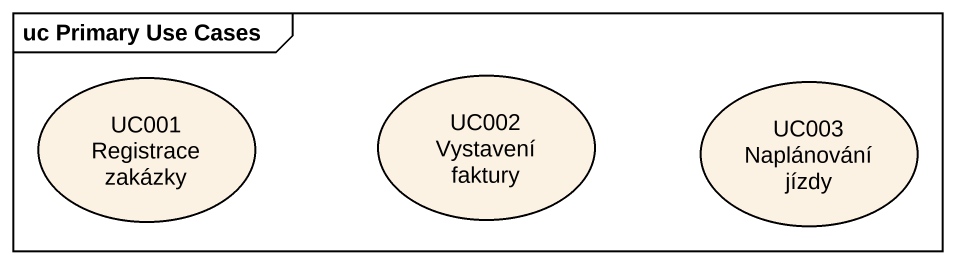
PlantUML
@startuml
mainframe uc Primary Use Cases
usecase "UC001 Registrace zakázky" as UC001_Registrace_zakázky
usecase "UC002 Vystavení faktury" as UC002_Vystavení_faktury
usecase "UC003 Naplánování jízdy" as UC003_Naplánování_jízdy
@enduml
